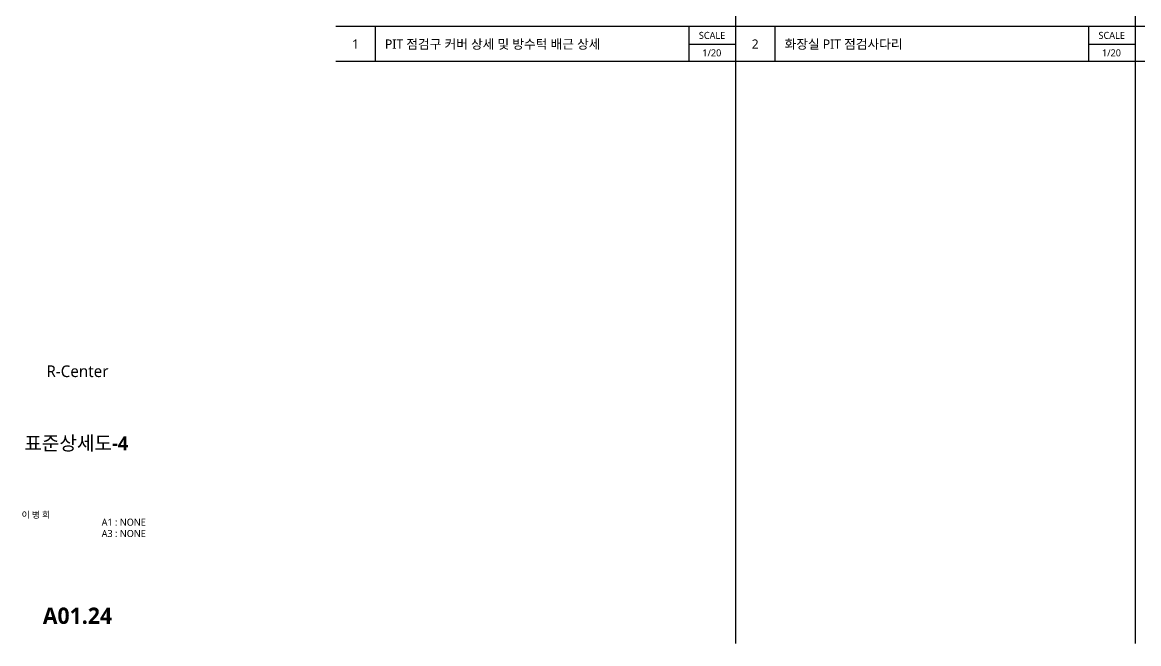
# Model space of a CAD drawing. Header units: millimetres. Extents: x 465 to 41696, y 198 to 5730.
# Drawn here: x 32758 to 37556, y 210 to 2878 of the extents above; entities that cross this region are included whole.
import ezdxf
from ezdxf.enums import TextEntityAlignment as Align

# ---------------------------------------------------------------- set-up
doc = ezdxf.new("R2010")
doc.units = ezdxf.units.MM
doc.header["$LTSCALE"] = 200
for name, color, linetype in [('3', 3, 'Continuous'), ('TABLE', 7, 'Continuous'), ('TEXT', 3, 'Continuous'), ('XR-SHEET$0$TITLE', 7, 'Continuous'), ('XR-SHEET$1$SHT', 5, 'Continuous'), ('XR-SHEET$1$TEXT', 3, 'Continuous')]:
    doc.layers.add(name, color=color, linetype=linetype)
doc.styles.add('GAUN', font='malgun.ttf')
doc.styles.add('XR-SHEET$0$굴림체(옥산)', font='GulimChe.ttf')
doc.styles.add('맑은고딕b', font='malgunbd.ttf')
doc.styles.add('스타일1', font='malgun.ttf')

# ---------------------------------------------------------------- blocks, each defined once
blk = doc.blocks.new('XR-SHEET$0$TITLE')
at = {"layer": 'XR-SHEET$0$TITLE', "true_color": 0x000000, "style": 'XR-SHEET$0$굴림체(옥산)'}
for tag, height, p in [('동명칭', 6, (776.77, -457.26)), ('SCALE-A1', 3, (797.5, -522)), ('SCALE-A3', 3, (797.5, -527)), ('DATA', 3, (797.5, -540))]:
    blk.add_attdef(tag, text='', height=height, dxfattribs=at).set_placement(p, align=Align.MIDDLE)
for tag, height, p in [('TITLE1', 6, (776.5, -479.4)), ('TITLE4', 6, (776.5, -484.39)), ('TITLE2', 6, (776.5, -489)), ('TITLE5', 6, (776.5, -493.99)), ('TITLE3', 6, (776.5, -498.7)), ('NAME-1', 3, (760.16, -517.5)), ('NAME-2', 3, (760.16, -526.5)), ('A0.00', 7, (776.5, -561))]:
    blk.add_attdef(tag, text='', height=height, dxfattribs=at).set_placement(p, align=Align.MIDDLE_CENTER)

msp = doc.modelspace()

# ---------------------------------------------------------------- linework, layer by layer
at = {"layer": '3'}
for p, q in [((35822.5, 5730), (35822.5, 210)), ((37540, 5730), (37540, 210)), ((40975, 2710), (34105, 2710))]:
    msp.add_line(p, q, dxfattribs=at)
at = {"layer": 'TABLE', "color": 4}
for p, q in [((40975, 2860), (34105, 2860)), ((34275, 2860), (34275, 2710)), ((35622.5, 2860), (35622.5, 2710)), ((35992.5, 2860), (35992.5, 2710)), ((37340, 2860), (37340, 2710)), ((35622.5, 2785), (35822.5, 2785)), ((37340, 2785), (37540, 2785))]:
    msp.add_line(p, q, dxfattribs=at)

# ---------------------------------------------------------------- block references
at = {"layer": 'TEXT'}
ref = msp.add_blockref('XR-SHEET$0$TITLE', (25230, 0), dxfattribs=dict(at, xscale=10, yscale=10, zscale=10))
ref.add_attrib('TITLE2', '표준상세도-4', dxfattribs={"layer": 'XR-SHEET$1$SHT', "color": 4, "true_color": 0x000004, "height": 60, "style": '맑은고딕b'}).set_placement((32990, 1070.9), align=Align.MIDDLE_CENTER)
ref.add_attrib('NAME-1', '이 병 희', dxfattribs={"layer": 'XR-SHEET$1$TEXT', "color": 3, "true_color": 0x000003, "height": 27, "style": 'GAUN'}).set_placement((32755, 763.3, 137.7), align=Align.MIDDLE_LEFT)
ref.add_attrib('SCALE-A1', 'A1 : NONE', dxfattribs={"layer": 'XR-SHEET$1$SHT', "color": 3, "true_color": 0x000003, "height": 30, "style": 'GAUN'}).set_placement((33193.9, 731.7), align=Align.MIDDLE_CENTER)
ref.add_attrib('SCALE-A3', 'A3 : NONE', dxfattribs={"layer": 'XR-SHEET$1$SHT', "color": 3, "true_color": 0x000003, "height": 30, "style": 'GAUN'}).set_placement((33193.9, 683.1), align=Align.MIDDLE_CENTER)
ref.add_attrib('A0.00', 'A01.24', dxfattribs={"layer": 'XR-SHEET$1$SHT', "color": 4, "true_color": 0x000004, "height": 70, "style": '맑은고딕b'}).set_placement((32995, 330), align=Align.MIDDLE_CENTER)

# ---------------------------------------------------------------- texts
at = {"layer": 'TEXT', "style": '스타일1'}
for s, p in [('SCALE', (35722.2, 2822.5)), ('SCALE', (37439.7, 2822.5)), ('1/20', (35721.3, 2747.4)), ('1/20', (37438.8, 2747.4))]:
    msp.add_text(s, height=30, dxfattribs=at).set_placement(p, align=Align.MIDDLE_CENTER)
at = {"layer": 'TEXT', "color": 6, "style": '스타일1'}
for s, p in [('1', (34190, 2785)), ('2', (35907.5, 2785))]:
    msp.add_text(s, height=40, dxfattribs=at).set_placement(p, align=Align.MIDDLE_CENTER)
at = {"layer": 'TEXT', "style": '스타일1'}
for s, p in [('PIT 점검구 커버 상세 및 방수턱 배근 상세', (34316.5, 2765)), ('화장실 PIT 점검사다리', (36034, 2765))]:
    msp.add_text(s, height=40, dxfattribs=at).set_placement(p)
at = {"layer": 'TEXT', "color": 3, "style": '스타일1'}
msp.add_text('R-Center', height=50, dxfattribs=at).set_placement((32995, 1380), align=Align.MIDDLE_CENTER)

doc.saveas('drawing.dxf')
